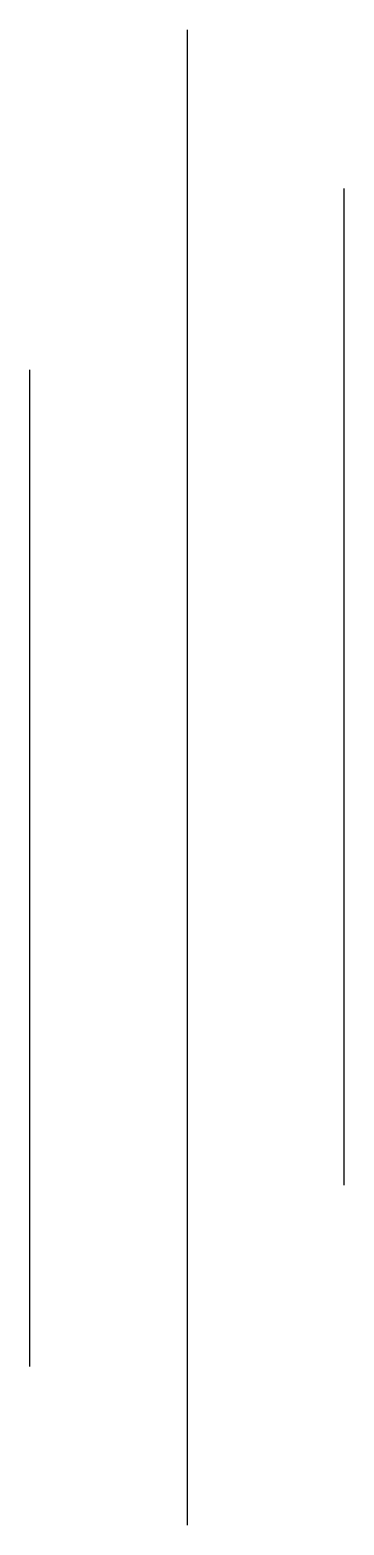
# Model space of a CAD drawing. Header units: millimetres. Extents: x -9886.841 to -9886.778, y -64.539 to -64.239.
import ezdxf

# ---------------------------------------------------------------- set-up
doc = ezdxf.new("R2010")
doc.units = ezdxf.units.MM
doc.header["$LTSCALE"] = 10
doc.layers.add('Tub_iso_componentes', color=2, linetype='Continuous')

msp = doc.modelspace()

# ---------------------------------------------------------------- linework, layer by layer
at = {"layer": 'Tub_iso_componentes', "color": 2}
for p, q in [((-9886.80948, -64.23922), (-9886.80948, -64.53922)), ((-9886.77796, -64.47101), (-9886.77796, -64.27101)), ((-9886.84101, -64.50742), (-9886.84101, -64.30742))]:
    msp.add_line(p, q, dxfattribs=at)

doc.saveas('drawing.dxf')
